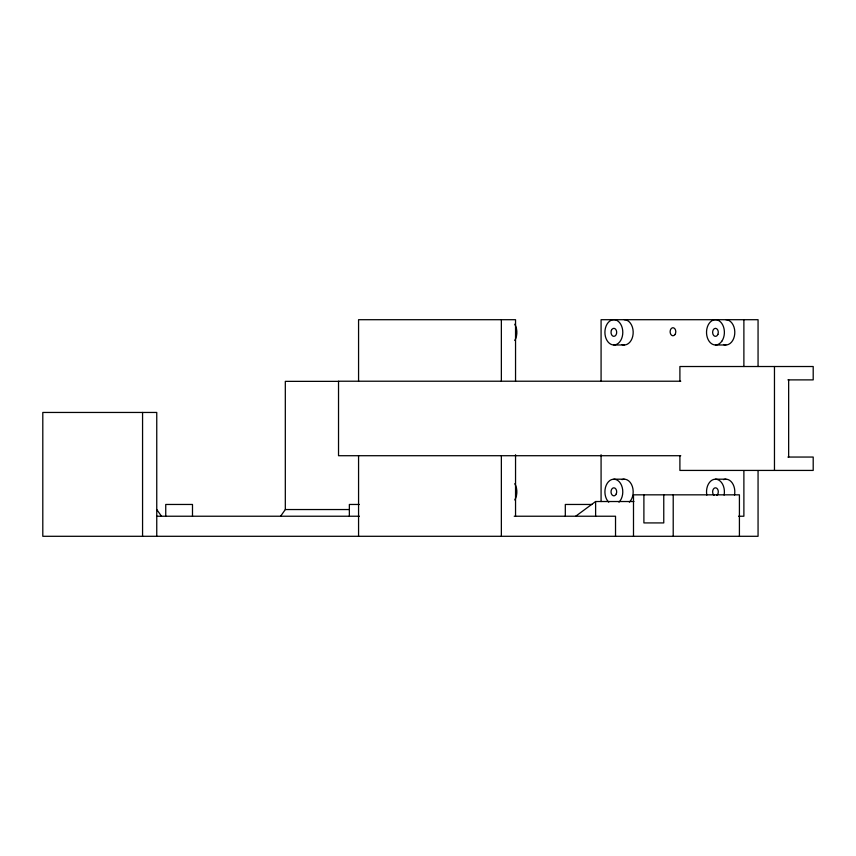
<?xml version="1.0" encoding="UTF-8"?>
<svg xmlns="http://www.w3.org/2000/svg" width="856" height="856" viewBox="0 0 856 856"><rect width="100%" height="100%" fill="white"/><g stroke="black" fill="none" stroke-linecap="round" stroke-linejoin="round"><path stroke-width="1.28" d="M280.597 516.232L285.315 509.545L285.315 381.359L338.676 381.359M575.692 516.232L595.615 501.52L633.922 501.52M613.848 344.979A12.637 8.934 90 0 0 621.595 326.018A12.637 8.934 90 0 0 606.112 326.018A12.637 8.934 90 0 0 613.848 344.979L624.249 344.979M715.466 344.979L725.867 344.979M787.895 379.882L813.2 379.882L813.2 366.518L679.899 366.518L679.899 381.22M680.755 381.22L338.527 381.22L338.527 455.713L680.755 455.713M787.895 457.05L813.2 457.05L813.2 470.425L679.899 470.425L679.899 455.713M613.848 479.189L624.249 479.189M706.831 495.1A12.637 8.934 -90 0 1 715.466 479.189L725.867 479.189M359.413 504.462L349.355 504.462L349.355 516.232M592.063 504.462L565.313 504.462L565.313 516.232M285.315 509.545L349.173 509.545M156.755 516.232L359.413 516.232M514.221 516.232L615.528 516.232L615.528 536.295M738.546 516.232L743.885 516.232L743.885 470.779M156.755 509.545L161.484 516.232M788.654 379.882L788.654 457.05M774.466 366.518L774.466 470.425M758.063 366.496L758.063 319.705L601.083 319.705L601.083 381.209M758.063 470.779L758.063 536.295L42.8 536.295L42.8 412.453L156.755 412.453L156.755 536.295M743.885 319.705L743.885 366.496M739.413 536.295L739.413 494.832L633.494 494.832L633.494 536.295M673.212 494.832L673.212 536.295M663.764 494.832L663.764 522.92L643.894 522.92L643.894 494.832M601.083 454.739L601.083 501.53M595.615 501.52L595.615 516.232M515.547 381.209L515.547 319.705L358.568 319.705L358.568 381.22M515.547 454.739L515.547 516.232M501.359 319.705L501.359 381.22M501.359 455.713L501.359 536.295M358.568 455.713L358.568 536.295M192.493 516.232L192.493 504.462L165.743 504.462L165.743 516.232M142.567 412.453L142.567 536.295M621.938 479.617A12.637 8.934 90 0 1 632.349 486.486A12.637 8.934 90 0 1 629.374 502.183M608.723 502.183A12.637 8.934 -90 0 1 607.172 483.426A12.637 8.934 -90 0 1 620.525 483.426A12.637 8.934 -90 0 1 618.974 502.183M725.867 319.705A12.637 8.934 -90 0 1 734.726 333.99A12.637 8.934 -90 0 1 723.555 344.551M624.249 319.705A12.637 8.934 90 0 1 633.108 333.99A12.637 8.934 90 0 1 621.938 344.551M723.555 479.617A12.637 8.934 90 0 1 734.502 495.1M715.466 479.189A12.637 8.934 -90 0 1 724.101 495.1M714.043 495.303A4.013 2.836 -90 0 1 713.294 489.247A4.013 2.836 -90 0 1 717.638 489.247A4.013 2.836 -90 0 1 716.879 495.303M514.777 324.221A12.637 8.934 -90 0 1 514.777 340.474M514.777 483.704A12.637 8.934 -90 0 1 514.777 499.958M616.309 493.837A4.013 2.836 -90 0 0 613.848 487.813A4.013 2.836 -90 0 0 611.398 493.837A4.013 2.836 -90 0 0 616.309 493.837M717.917 334.354A4.013 2.836 -90 0 0 715.466 328.33A4.013 2.836 -90 0 0 713.005 334.354A4.013 2.836 -90 0 0 717.917 334.354M721.779 341.276A12.637 8.934 -90 0 0 717.777 320.133A12.637 8.934 -90 0 0 706.831 335.616A12.637 8.934 -90 0 0 721.779 341.276M674.967 334.578A4.013 2.836 -90 0 0 673.693 327.869A4.013 2.836 -90 0 0 670.216 332.781A4.013 2.836 -90 0 0 674.967 334.578M611.398 330.341A4.013 2.836 90 0 0 613.848 336.355A4.013 2.836 90 0 0 616.309 330.341A4.013 2.836 90 0 0 611.398 330.341"/></g></svg>
